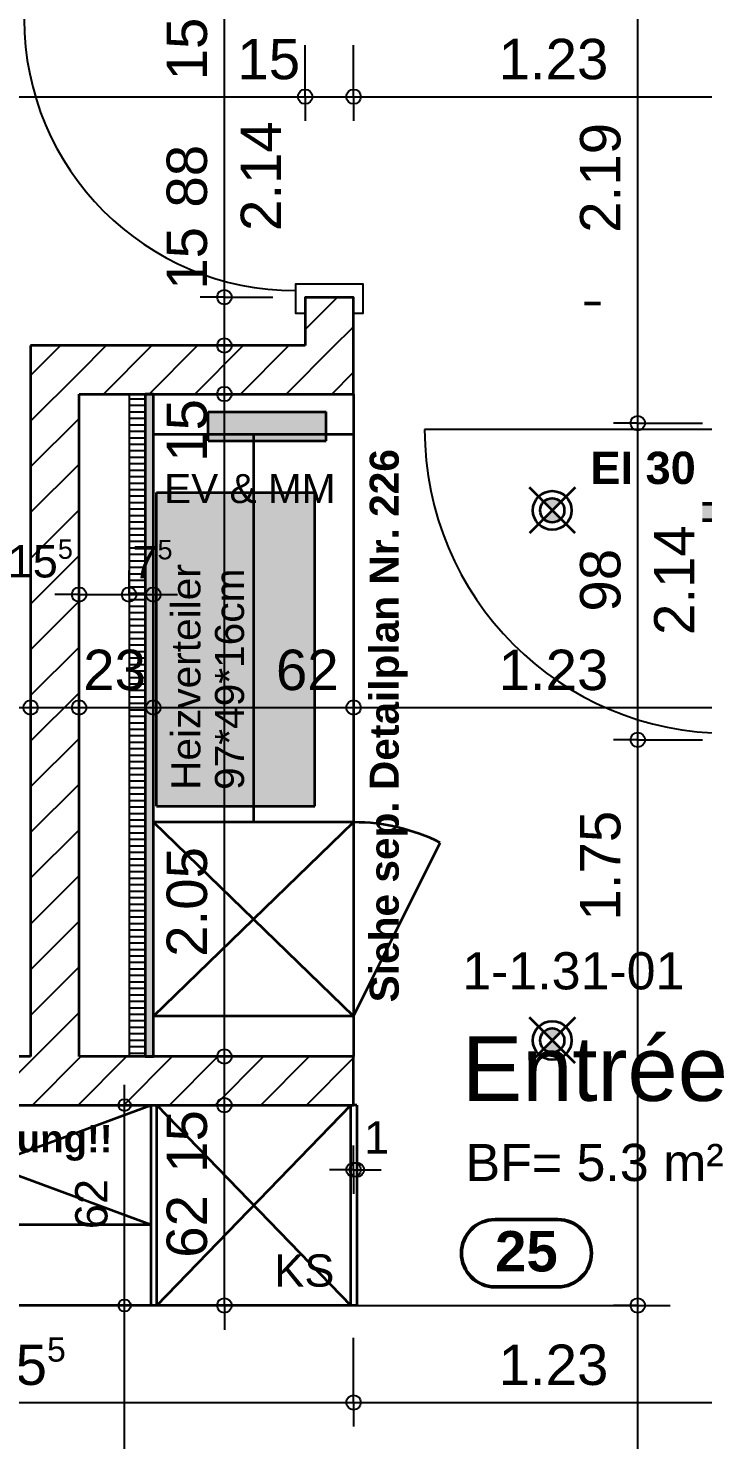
# Model space of a CAD drawing. Header units: centimetres. Extents: x 0.3 to 84.3, y 0.3 to 59.7.
# Drawn here: x 37.3 to 41.48, y 27.46 to 36.2 of the extents above; entities that cross this region are included whole.
import ezdxf

# ---------------------------------------------------------------- set-up
doc = ezdxf.new("R2010")
doc.units = ezdxf.units.CM
for name, pattern in [('AUSGEZOGEN', [0]), ('PHANTOM', [63.5, 31.75, -6.35, 6.35, -6.35, 6.35, -6.35]), ('RAND', [44.45, 12.7, -6.35, 12.7, -6.35, 0, -6.35]), ('STRICHPUNKT', [25.4, 12.7, -6.35, 0, -6.35]), ('VERDECKT', [9.525, 6.35, -3.175])]:
    doc.linetypes.add(name, pattern=pattern)
for name, color, linetype, lineweight, true_color in [('Brand Text', 7, 'AUSGEZOGEN', 35, 0x656565), ('Elektro Apparate', 7, 'AUSGEZOGEN', 35, 0x656565), ('Elektro Text', 7, 'AUSGEZOGEN', 35, 0x656565), ('Fachplaner Elektro', 7, 'AUSGEZOGEN', 35, 0x656565), ('Fachplaner HLK', 7, 'AUSGEZOGEN', 35, 0x656565), ('HLK Text', 7, 'AUSGEZOGEN', 35, 0x656565), ('Sanitaer Vermassung', 7, 'AUSGEZOGEN', 35, 0x656565)]:
    doc.layers.add(name, color=color, linetype=linetype, lineweight=lineweight, true_color=true_color)
for name, color, linetype, lineweight in [('Detailmasse', 7, 'AUSGEZOGEN', 25), ('Einbaumoebel', 7, 'AUSGEZOGEN', 25), ('Kueche', 7, 'AUSGEZOGEN', 25), ('Leichtbauwaende', 7, 'AUSGEZOGEN', 35), ('Raumbezeichnung', 7, 'AUSGEZOGEN', 35), ('Schnittbegrenzung', 7, 'AUSGEZOGEN', 25), ('Text Werkplan Ausfuehrung', 7, 'AUSGEZOGEN', 50), ('Tuerschwelle', 7, 'AUSGEZOGEN', 50), ('Tuerzarge', 7, 'AUSGEZOGEN', 25), ('Wand Mauerwerk tragend', 7, 'AUSGEZOGEN', 35), ('Werkplan- Ausfuehrungsmasse', 7, 'AUSGEZOGEN', 25)]:
    doc.layers.add(name, color=color, linetype=linetype, lineweight=lineweight)
doc.styles.add('ARIAL', font='ARIAL.TTF')

msp = doc.modelspace()

# ---------------------------------------------------------------- hatches: boundary and pattern name
at = {"layer": 'Elektro Apparate', "linetype": 'AUSGEZOGEN', "lineweight": 35}
h = msp.add_hatch(color=40, dxfattribs=at)
h.paths.add_polyline_path([(40.497, 33.161), (40.55, 33.214), (40.603, 33.161), (40.5968, 33.1554), (40.5667, 33.1409), (40.5333, 33.1409), (40.5032, 33.1554)], flags=16)
h.paths.add_polyline_path([(40.603, 33.267), (40.55, 33.214), (40.497, 33.267), (40.5032, 33.2726), (40.5333, 33.2871), (40.5667, 33.2871), (40.5968, 33.2726)], flags=16)
h = msp.add_hatch(color=40, dxfattribs=at)
h.paths.add_polyline_path([(40.497, 29.881), (40.55, 29.934), (40.603, 29.881), (40.5968, 29.8754), (40.5667, 29.8609), (40.5333, 29.8609), (40.5032, 29.8754)], flags=16)
h.paths.add_polyline_path([(40.603, 29.987), (40.55, 29.934), (40.497, 29.987), (40.5032, 29.9926), (40.5333, 30.0071), (40.5667, 30.0071), (40.5968, 29.9926)], flags=16)
at = {"layer": 'Fachplaner Elektro', "linetype": 'AUSGEZOGEN', "lineweight": 35, "true_color": 0xfff5eb}
msp.add_hatch(color=7, dxfattribs=at).paths.add_polyline_path([(38.42, 33.824), (38.42, 33.644), (39.15, 33.644), (39.15, 33.824)])
at = {"layer": 'Fachplaner HLK', "linetype": 'AUSGEZOGEN', "lineweight": 35, "true_color": 0xffebeb}
msp.add_hatch(color=7, dxfattribs=at).paths.add_polyline_path([(38.1, 31.384), (39.08, 31.384), (39.08, 33.324), (38.1, 33.324)])
at = {"layer": 'Leichtbauwaende', "linetype": 'AUSGEZOGEN', "lineweight": 25, "true_color": 0xc7c7c7}
msp.add_hatch(color=9, dxfattribs=at).paths.add_polyline_path([(38.08, 29.834), (38.08, 33.934), (38.03, 33.934), (38.03, 29.834)])
at = {"layer": 'Tuerschwelle', "linetype": 'AUSGEZOGEN', "lineweight": 50, "true_color": 0x575757}
msp.add_hatch(color=251, dxfattribs=at).paths.add_polyline_path([(42.28, 33.294), (41.78, 33.294), (41.78, 33.254), (41.48, 33.254), (41.48, 33.154), (42.28, 33.154)])

# ---------------------------------------------------------------- linework, layer by layer
at = {"layer": 'Detailmasse', "color": 240, "linetype": 'AUSGEZOGEN', "lineweight": 25}
for p, q in [((39.32, 29.134), (39.32, 29.284)), ((39.34, 29.134), (39.34, 29.284)), ((39.32, 29.134), (39.17, 29.134)), ((39.32, 29.134), (39.32, 28.984)), ((39.32, 29.134), (39.32, 29.134)), ((39.32, 29.134), (39.34, 29.134)), ((39.34, 29.134), (39.34, 28.984)), ((39.34, 29.134), (39.34, 29.134)), ((39.34, 29.134), (39.49, 29.134))]:
    msp.add_line(p, q, dxfattribs=at)
for centre in [(39.32, 29.134), (39.34, 29.134)]:
    msp.add_circle(centre, 0.045, dxfattribs=at)
at = {"layer": 'Einbaumoebel', "color": 7, "linetype": 'AUSGEZOGEN', "lineweight": 35}
for p, q in [((39.32, 33.934), (39.32, 29.834)), ((39.32, 33.684), (38.08, 33.684)), ((39.32, 31.284), (38.08, 31.284)), ((38.08, 30.084), (39.32, 31.284)), ((38.08, 31.284), (39.32, 30.084)), ((39.32, 30.084), (39.8567, 31.1573)), ((39.32, 30.084), (38.08, 30.084)), ((39.32, 30.084), (38.08, 30.084))]:
    msp.add_line(p, q, dxfattribs=at)
at = {"layer": 'Einbaumoebel', "color": 7, "linetype": 'PHANTOM', "lineweight": 35}
msp.add_line((38.7, 33.684), (38.7, 31.284), dxfattribs=at)
at = {"layer": 'Einbaumoebel', "color": 7, "linetype": 'AUSGEZOGEN', "lineweight": 35}
msp.add_arc((39.32, 30.084), 1.2, 63.43495, 90, dxfattribs=at)
at = {"layer": 'Elektro Apparate', "color": 40, "linetype": 'AUSGEZOGEN', "lineweight": 35}
for p, q in [((40.6914, 33.3554), (40.4086, 33.0726)), ((40.6914, 33.0726), (40.4086, 33.3554)), ((40.6914, 30.0754), (40.4086, 29.7926)), ((40.6914, 29.7926), (40.4086, 30.0754))]:
    msp.add_line(p, q, dxfattribs=at)
for centre, radius in [((40.55, 33.214), 0.12), ((40.55, 33.214), 0.075), ((40.55, 29.934), 0.12), ((40.55, 29.934), 0.075)]:
    msp.add_circle(centre, radius, dxfattribs=at)
at = {"layer": 'Fachplaner Elektro', "color": 40, "linetype": 'VERDECKT', "lineweight": 35}
for p, q in [((38.42, 33.644), (38.42, 33.824)), ((38.42, 33.824), (39.15, 33.824)), ((39.15, 33.644), (39.15, 33.824)), ((38.42, 33.644), (39.15, 33.644))]:
    msp.add_line(p, q, dxfattribs=at)
at = {"layer": 'Fachplaner HLK', "color": 240, "linetype": 'VERDECKT', "lineweight": 35}
for p, q in [((38.1, 31.384), (38.1, 33.324)), ((38.1, 33.324), (39.08, 33.324)), ((39.08, 31.384), (39.08, 33.324)), ((38.1, 31.384), (39.08, 31.384))]:
    msp.add_line(p, q, dxfattribs=at)
at = {"layer": 'Kueche', "color": 7, "linetype": 'RAND', "lineweight": 35}
for p, q in [((36.064, 28.794), (38.064, 29.534)), ((36.064, 29.534), (38.064, 28.794)), ((34.064, 28.794), (38.064, 28.794))]:
    msp.add_line(p, q, dxfattribs=at)
at = {"layer": 'Kueche', "color": 7, "linetype": 'AUSGEZOGEN', "lineweight": 35}
for p, q in [((38.064, 29.534), (38.064, 28.294)), ((38.102, 28.294), (38.102, 29.534)), ((38.102, 29.534), (39.302, 28.294)), ((38.102, 28.294), (39.302, 29.534)), ((39.302, 28.294), (39.302, 29.534)), ((39.34, 29.534), (39.32, 29.534)), ((39.34, 29.534), (39.34, 28.294)), ((39.302, 28.294), (32.02, 28.294)), ((39.34, 28.294), (39.302, 28.294))]:
    msp.add_line(p, q, dxfattribs=at)
at = {"layer": 'Leichtbauwaende', "color": 7, "linetype": 'AUSGEZOGEN', "lineweight": 25}
for p, q in [((38.03, 33.934), (37.93, 33.934)), ((37.93, 33.934), (37.93, 29.834)), ((38.03, 33.9021), (37.93, 33.9021)), ((38.03, 29.834), (38.03, 33.934)), ((38.03, 33.862), (37.93, 33.862)), ((38.03, 33.822), (37.93, 33.822)), ((38.03, 33.7819), (37.93, 33.7819)), ((38.03, 33.7418), (37.93, 33.7418)), ((38.03, 33.7017), (37.93, 33.7017)), ((38.03, 33.6616), (37.93, 33.6616)), ((38.03, 33.6216), (37.93, 33.6216)), ((38.03, 33.5815), (37.93, 33.5815)), ((38.03, 33.5414), (37.93, 33.5414)), ((38.03, 33.5013), (37.93, 33.5013)), ((38.03, 33.4612), (37.93, 33.4612)), ((38.03, 33.4212), (37.93, 33.4212)), ((38.03, 33.3811), (37.93, 33.3811)), ((38.03, 33.341), (37.93, 33.341)), ((38.03, 33.3009), (37.93, 33.3009)), ((38.03, 33.2608), (37.93, 33.2608)), ((38.03, 33.2208), (37.93, 33.2208)), ((38.03, 33.1807), (37.93, 33.1807)), ((38.03, 33.1406), (37.93, 33.1406)), ((38.03, 33.1005), (37.93, 33.1005)), ((38.03, 33.0604), (37.93, 33.0604)), ((38.03, 33.0204), (37.93, 33.0204)), ((38.03, 32.9803), (37.93, 32.9803)), ((38.03, 32.9402), (37.93, 32.9402)), ((38.03, 32.9001), (37.93, 32.9001)), ((38.03, 32.86), (37.93, 32.86)), ((38.03, 32.82), (37.93, 32.82)), ((38.03, 32.7799), (37.93, 32.7799)), ((38.03, 32.7398), (37.93, 32.7398)), ((38.03, 32.6997), (37.93, 32.6997)), ((38.03, 32.6596), (37.93, 32.6596)), ((38.03, 32.6196), (37.93, 32.6196)), ((38.03, 32.5795), (37.93, 32.5795)), ((38.03, 32.5394), (37.93, 32.5394)), ((38.03, 32.4993), (37.93, 32.4993)), ((38.03, 32.4592), (37.93, 32.4592)), ((38.03, 32.4192), (37.93, 32.4192)), ((38.03, 32.3791), (37.93, 32.3791)), ((38.03, 32.339), (37.93, 32.339)), ((38.03, 32.2989), (37.93, 32.2989)), ((38.03, 32.2588), (37.93, 32.2588)), ((38.03, 32.2188), (37.93, 32.2188)), ((38.03, 32.1787), (37.93, 32.1787)), ((38.03, 31.8981), (37.93, 31.8981)), ((38.03, 30.1346), (37.93, 30.1346)), ((38.03, 30.0945), (37.93, 30.0945)), ((38.03, 30.0544), (37.93, 30.0544)), ((38.03, 30.0144), (37.93, 30.0144)), ((38.03, 29.9743), (37.93, 29.9743)), ((38.03, 29.9342), (37.93, 29.9342)), ((38.03, 29.8941), (37.93, 29.8941)), ((38.03, 29.854), (37.93, 29.854)), ((37.93, 29.834), (38.03, 29.834))]:
    msp.add_line(p, q, dxfattribs=at)
at = {"layer": 'Leichtbauwaende', "color": 7, "linetype": 'AUSGEZOGEN', "lineweight": 35}
for p, q in [((38.08, 33.934), (38.03, 33.934)), ((38.03, 33.934), (38.03, 29.834)), ((38.08, 29.834), (38.08, 33.934)), ((38.03, 29.834), (38.08, 29.834))]:
    msp.add_line(p, q, dxfattribs=at)
at = {"layer": 'Leichtbauwaende', "color": 7, "linetype": 'AUSGEZOGEN', "lineweight": 25}
for points in [[(38.03, 32.1386), (38.03, 32.1386), (37.93, 32.1386)], [(38.03, 32.0985), (38.03, 32.0985), (37.93, 32.0985)], [(38.03, 32.0584), (38.03, 32.0584), (37.93, 32.0584)], [(38.03, 32.0184), (38.03, 32.0184), (37.93, 32.0184)], [(38.03, 31.9783), (38.03, 31.9783), (37.93, 31.9783)], [(38.03, 31.9382), (38.03, 31.9382), (37.93, 31.9382)], [(38.03, 31.858), (38.03, 31.858), (37.93, 31.858)], [(38.03, 31.818), (38.03, 31.818), (37.93, 31.818)], [(38.03, 31.7779), (38.03, 31.7779), (37.93, 31.7779)], [(38.03, 31.7378), (38.03, 31.7378), (37.93, 31.7378)], [(38.03, 31.6977), (38.03, 31.6977), (37.93, 31.6977)], [(38.03, 31.6576), (38.03, 31.6576), (37.93, 31.6576)], [(38.03, 31.6176), (38.03, 31.6176), (37.93, 31.6176)], [(38.03, 31.5775), (38.03, 31.5775), (37.93, 31.5775)], [(38.03, 31.5374), (38.03, 31.5374), (37.93, 31.5374)], [(38.03, 31.4973), (38.03, 31.4973), (37.93, 31.4973)], [(38.03, 31.4572), (38.03, 31.4572), (37.93, 31.4572)], [(38.03, 31.4172), (38.03, 31.4172), (37.93, 31.4172)], [(38.03, 31.3771), (38.03, 31.3771), (37.93, 31.3771)], [(38.03, 31.337), (38.03, 31.337), (37.93, 31.337)], [(38.03, 31.2969), (38.03, 31.2969), (37.93, 31.2969)], [(38.03, 31.2568), (38.03, 31.2568), (37.93, 31.2568)], [(38.03, 31.2168), (38.03, 31.2168), (37.93, 31.2168)], [(38.03, 31.1767), (38.03, 31.1767), (37.93, 31.1767)], [(38.03, 31.1366), (38.03, 31.1366), (37.93, 31.1366)], [(38.03, 31.0965), (38.03, 31.0965), (37.93, 31.0965)], [(38.03, 31.0564), (38.03, 31.0564), (37.93, 31.0564)], [(38.03, 31.0164), (38.03, 31.0164), (37.93, 31.0164)], [(38.03, 30.9763), (38.03, 30.9763), (37.93, 30.9763)], [(38.03, 30.9362), (38.03, 30.9362), (37.93, 30.9362)], [(38.03, 30.8961), (38.03, 30.8961), (37.93, 30.8961)], [(38.03, 30.856), (38.03, 30.856), (37.93, 30.856)], [(38.03, 30.816), (38.03, 30.816), (37.93, 30.816)], [(38.03, 30.7759), (38.03, 30.7759), (37.93, 30.7759)], [(38.03, 30.7358), (38.03, 30.7358), (37.93, 30.7358)], [(38.03, 30.6957), (38.03, 30.6957), (37.93, 30.6957)], [(38.03, 30.6556), (38.03, 30.6556), (37.93, 30.6556)], [(38.03, 30.6156), (38.03, 30.6156), (37.93, 30.6156)], [(38.03, 30.5755), (38.03, 30.5755), (37.93, 30.5755)], [(38.03, 30.5354), (38.03, 30.5354), (37.93, 30.5354)], [(38.03, 30.4953), (38.03, 30.4953), (37.93, 30.4953)], [(38.03, 30.4552), (38.03, 30.4552), (37.93, 30.4552)], [(38.03, 30.4152), (38.03, 30.4152), (37.93, 30.4152)], [(38.03, 30.3751), (38.03, 30.3751), (37.93, 30.3751)], [(38.03, 30.335), (38.03, 30.335), (37.93, 30.335)], [(38.03, 30.2949), (38.03, 30.2949), (37.93, 30.2949)], [(38.03, 30.2548), (38.03, 30.2548), (37.93, 30.2548)], [(38.03, 30.2148), (38.03, 30.2148), (37.93, 30.2148)], [(38.03, 30.1747), (38.03, 30.1747), (37.93, 30.1747)]]:
    msp.add_lwpolyline(points, dxfattribs=at)
at = {"layer": 'Sanitaer Vermassung', "color": 240, "linetype": 'AUSGEZOGEN', "lineweight": 25}
for p, q in [((37.62, 32.6926), (37.62, 32.8426)), ((37.93, 32.6926), (37.93, 32.8426)), ((38.08, 32.6926), (38.08, 32.8426)), ((37.62, 32.6926), (37.47, 32.6926)), ((37.62, 32.6926), (37.62, 32.5426)), ((37.62, 32.6926), (37.62, 32.6926)), ((37.62, 32.6926), (37.93, 32.6926)), ((37.93, 32.6926), (37.93, 32.5426)), ((37.93, 32.6926), (37.93, 32.6926)), ((37.93, 32.6926), (38.08, 32.6926)), ((38.08, 32.6926), (38.08, 32.5426)), ((38.08, 32.6926), (38.08, 32.6926)), ((38.08, 32.6926), (38.23, 32.6926))]:
    msp.add_line(p, q, dxfattribs=at)
for centre in [(37.62, 32.6926), (37.93, 32.6926), (38.08, 32.6926)]:
    msp.add_circle(centre, 0.045, dxfattribs=at)
at = {"layer": 'Schnittbegrenzung', "color": 14, "linetype": 'STRICHPUNKT', "lineweight": 50, "true_color": 0xb20000}
msp.add_line((21.7, 34.494), (72.516, 34.494), dxfattribs=at)
at = {"layer": 'Text Werkplan Ausfuehrung', "color": 240, "linetype": 'AUSGEZOGEN', "lineweight": 50}
for p, q in [((40.5845, 28.8257), (40.196, 28.8257)), ((40.5845, 28.409), (40.196, 28.409))]:
    msp.add_line(p, q, dxfattribs=at)
for centre, start, end in [((40.196, 28.6174), 90, 270), ((40.5845, 28.6174), 270, 90)]:
    msp.add_arc(centre, 0.2083, start, end, dxfattribs=at)
at = {"layer": 'Tuerschwelle', "color": 7, "linetype": 'AUSGEZOGEN', "lineweight": 50}
for p, q in [((41.48, 33.254), (41.78, 33.254)), ((42.28, 33.154), (41.48, 33.154))]:
    msp.add_line(p, q, dxfattribs=at)
at = {"layer": 'Tuerzarge', "color": 7, "linetype": 'AUSGEZOGEN', "lineweight": 25}
msp.add_line((41.64, 33.714), (39.76, 33.714), dxfattribs=at)
msp.add_lwpolyline([(39.17, 34.614), (38.96, 34.614), (38.96, 34.434), (39.02, 34.434), (39.02, 34.534), (39.32, 34.534), (39.32, 34.434), (39.38, 34.434), (39.38, 34.614), (39.17, 34.614)], dxfattribs=at)
for centre, radius in [((38.96, 36.254), 1.68), ((41.64, 33.714), 1.88)]:
    msp.add_arc(centre, radius, 180, 270, dxfattribs=at)
at = {"layer": 'Wand Mauerwerk tragend', "color": 7, "linetype": 'AUSGEZOGEN', "lineweight": 35}
for p, q in [((39.02, 34.534), (39.32, 34.534)), ((39.02, 34.534), (39.02, 34.234)), ((39.32, 34.234), (39.32, 34.534)), ((37.62, 34.234), (37.32, 34.234)), ((37.32, 34.234), (37.32, 29.834)), ((39.02, 34.234), (37.62, 34.234)), ((39.32, 33.934), (39.32, 34.234)), ((37.62, 33.934), (37.93, 33.934)), ((37.62, 29.834), (37.62, 33.934)), ((37.93, 33.934), (38.03, 33.934)), ((38.03, 33.934), (38.08, 33.934)), ((38.08, 33.934), (39.32, 33.934)), ((37.32, 29.834), (32.01, 29.834)), ((37.93, 29.834), (37.62, 29.834)), ((38.03, 29.834), (37.93, 29.834)), ((38.08, 29.834), (38.03, 29.834)), ((39.32, 29.834), (38.08, 29.834)), ((39.32, 29.534), (39.32, 29.834)), ((32.01, 29.534), (39.32, 29.534))]:
    msp.add_line(p, q, dxfattribs=at)
at = {"layer": 'Wand Mauerwerk tragend', "color": 7, "linetype": 'AUSGEZOGEN', "lineweight": 25}
for p, q in [((39.02, 34.3342), (39.2198, 34.534)), ((37.32, 34.0484), (37.5056, 34.234)), ((37.62, 34.0656), (37.7884, 34.234)), ((37.7713, 33.934), (38.0713, 34.234)), ((38.0541, 33.934), (38.3541, 34.234)), ((38.3369, 33.934), (38.6369, 34.234)), ((38.6198, 33.934), (38.9198, 34.234)), ((38.9026, 33.934), (39.2026, 34.234)), ((37.32, 33.7656), (37.62, 34.0656)), ((39.1855, 33.934), (39.32, 34.0685)), ((37.32, 33.4827), (37.62, 33.7827)), ((37.32, 33.1999), (37.62, 33.4999)), ((37.32, 32.9171), (37.62, 33.2171)), ((37.32, 32.6342), (37.62, 32.9342)), ((37.32, 32.3514), (37.62, 32.6514)), ((37.32, 32.0685), (37.62, 32.3685)), ((37.32, 31.7857), (37.62, 32.0857)), ((37.32, 31.5028), (37.62, 31.8028)), ((37.32, 31.22), (37.62, 31.52)), ((37.32, 30.9372), (37.62, 31.2372)), ((37.32, 30.6543), (37.62, 30.9543)), ((37.32, 30.3715), (37.62, 30.6715)), ((37.32, 30.0886), (37.62, 30.3886)), ((37.3482, 29.834), (37.62, 30.1058)), ((37.0482, 29.534), (37.3482, 29.834)), ((37.3311, 29.534), (37.6311, 29.834)), ((37.6139, 29.534), (37.9139, 29.834)), ((37.8967, 29.534), (38.1967, 29.834)), ((38.1796, 29.534), (38.4796, 29.834)), ((38.4624, 29.534), (38.7624, 29.834)), ((38.7453, 29.534), (39.0453, 29.834)), ((39.0281, 29.534), (39.32, 29.8259)), ((39.311, 29.534), (39.32, 29.543))]:
    msp.add_line(p, q, dxfattribs=at)
msp.add_lwpolyline([(39.2026, 34.234), (39.3068, 34.3381), (39.3068, 34.3381), (39.32, 34.3514)], dxfattribs=at)
at = {"layer": 'Werkplan- Ausfuehrungsmasse', "color": 7, "linetype": 'AUSGEZOGEN', "lineweight": 25}
for p, q in [((41.08, 33.754), (41.08, 38.134)), ((38.52, 34.534), (38.52, 36.294)), ((39.02, 35.774), (39.02, 35.924)), ((39.32, 35.774), (39.32, 35.924)), ((39.02, 35.774), (39.02, 35.624)), ((39.02, 35.774), (39.32, 35.774)), ((39.32, 35.774), (39.32, 35.624)), ((39.32, 35.774), (41.78, 35.774)), ((38.52, 34.534), (38.37, 34.534)), ((38.52, 34.534), (38.67, 34.534)), ((38.52, 34.534), (38.82, 34.534)), ((38.52, 34.234), (38.52, 34.534)), ((38.52, 34.234), (38.37, 34.234)), ((38.52, 34.234), (38.67, 34.234)), ((38.52, 34.234), (38.52, 34.234)), ((38.52, 33.934), (38.52, 34.234)), ((38.52, 33.934), (38.37, 33.934)), ((38.52, 33.934), (38.67, 33.934)), ((38.52, 33.934), (38.52, 33.934)), ((38.52, 29.834), (38.52, 33.934)), ((41.08, 33.754), (40.93, 33.754)), ((41.08, 33.754), (41.23, 33.754)), ((41.08, 33.754), (41.48, 33.754)), ((41.08, 31.794), (41.08, 33.754)), ((37.32, 31.994), (37.32, 32.144)), ((37.62, 31.994), (37.62, 32.144)), ((38.08, 31.994), (38.08, 32.144)), ((39.32, 31.994), (39.32, 32.144)), ((32.01, 31.994), (37.32, 31.994)), ((37.32, 31.994), (37.32, 31.844)), ((37.32, 31.994), (37.32, 31.994)), ((37.32, 31.994), (37.62, 31.994)), ((37.62, 31.994), (37.62, 31.844)), ((37.62, 31.994), (37.62, 31.994)), ((37.62, 31.994), (38.08, 31.994)), ((38.08, 31.994), (38.08, 31.844)), ((38.08, 31.994), (38.08, 31.994)), ((38.08, 31.994), (39.32, 31.994)), ((39.32, 31.994), (39.32, 31.844)), ((39.32, 31.994), (39.32, 31.994)), ((39.32, 31.994), (41.78, 31.994)), ((41.08, 31.794), (40.93, 31.794)), ((41.08, 31.794), (41.23, 31.794)), ((41.08, 28.294), (41.08, 31.794)), ((38.52, 29.834), (38.37, 29.834)), ((38.52, 29.834), (38.67, 29.834)), ((38.52, 29.834), (38.52, 29.834)), ((38.52, 29.534), (38.37, 29.534)), ((38.52, 29.534), (38.67, 29.534)), ((38.52, 29.534), (38.52, 29.534)), ((38.52, 28.294), (38.52, 29.534)), ((38.52, 28.294), (38.37, 28.294)), ((38.52, 28.294), (38.67, 28.294)), ((38.52, 28.294), (41.22, 28.294)), ((38.52, 28.294), (38.52, 28.144)), ((41.08, 28.294), (40.93, 28.294)), ((41.08, 28.294), (41.23, 28.294)), ((41.08, 28.294), (41.28, 28.294)), ((39.32, 27.694), (39.32, 27.844)), ((32.01, 27.694), (39.32, 27.694)), ((39.32, 27.694), (39.32, 27.544)), ((39.32, 27.694), (41.78, 27.694))]:
    msp.add_line(p, q, dxfattribs=at)
at = {"layer": 'Werkplan- Ausfuehrungsmasse', "color": 253, "linetype": 'AUSGEZOGEN', "lineweight": 25, "true_color": 0xa0a0a0}
for p, q in [((37.902, 29.534), (37.902, 29.659)), ((37.902, 29.534), (37.777, 29.534)), ((37.902, 29.534), (38.027, 29.534)), ((37.902, 29.534), (37.902, 29.534)), ((37.902, 28.294), (37.902, 29.534)), ((37.902, 28.294), (37.777, 28.294)), ((37.902, 28.294), (38.027, 28.294)), ((37.902, 28.294), (37.902, 28.294)), ((37.902, 26.094), (37.902, 28.294))]:
    msp.add_line(p, q, dxfattribs=at)
at = {"layer": 'Werkplan- Ausfuehrungsmasse', "color": 7, "linetype": 'AUSGEZOGEN', "lineweight": 25}
for points in [[(39.02, 35.774), (39.02, 35.8365), (39.02, 35.8365), (39.02, 35.8365), (39.02, 35.8365), (39.02, 35.8365), (39.02, 35.8365), (39.02, 35.8365), (39.02, 35.8365), (39.02, 35.8365), (39.02, 35.8365), (39.02, 35.8365), (39.02, 35.8365), (39.02, 35.8365), (39.02, 35.8365), (39.02, 35.8365), (39.02, 35.8365), (39.02, 35.8405), (39.02, 35.8405), (39.02, 35.8409), (39.02, 35.8409), (39.02, 36.0929)], [(39.32, 35.774), (39.32, 35.8365), (39.32, 35.8365), (39.32, 35.8365), (39.32, 35.8365), (39.32, 35.8365), (39.32, 35.8365), (39.32, 35.8365), (39.32, 35.8365), (39.32, 35.8365), (39.32, 35.8365), (39.32, 35.8365), (39.32, 35.8365), (39.32, 35.8365), (39.32, 35.8365), (39.32, 35.8365), (39.32, 35.8365), (39.32, 35.8406), (39.32, 35.8406), (39.32, 35.841), (39.32, 35.841), (39.32, 36.0929)], [(32.01, 35.774), (35.2902, 35.774), (35.2902, 35.774), (39.02, 35.774)], [(41.08, 31.794), (41.4521, 31.794), (41.4521, 31.794), (41.48, 31.794)], [(38.52, 29.534), (38.52, 29.6966), (38.52, 29.6966), (38.52, 29.834)], [(41.08, 16.474), (41.08, 18.806), (41.08, 18.806), (41.08, 28.294)], [(39.32, 27.694), (39.32, 27.758), (39.32, 27.758), (39.32, 27.7638), (39.32, 27.7638), (39.32, 27.7655), (39.32, 27.7655), (39.32, 27.7662), (39.32, 27.7662), (39.32, 27.7666), (39.32, 27.7666), (39.32, 27.7715), (39.32, 27.7715), (39.32, 27.7715), (39.32, 27.7715), (39.32, 27.7715), (39.32, 27.7715), (39.32, 28.094)]]:
    msp.add_lwpolyline(points, dxfattribs=at)
for centre in [(39.02, 35.774), (39.32, 35.774), (38.52, 34.534), (38.52, 34.234), (38.52, 33.934), (41.08, 33.754), (37.32, 31.994), (37.62, 31.994), (38.08, 31.994), (39.32, 31.994), (41.08, 31.794), (38.52, 29.834), (38.52, 29.534), (38.52, 28.294), (41.08, 28.294), (39.32, 27.694)]:
    msp.add_circle(centre, 0.045, dxfattribs=at)
at = {"layer": 'Werkplan- Ausfuehrungsmasse', "color": 253, "linetype": 'AUSGEZOGEN', "lineweight": 25, "true_color": 0xa0a0a0}
for centre in [(37.902, 29.534), (37.902, 28.294)]:
    msp.add_circle(centre, 0.0375, dxfattribs=at)

# ---------------------------------------------------------------- texts
at = {"layer": 'Brand Text', "color": 240, "linetype": 'AUSGEZOGEN', "lineweight": 35, "insert": (40.7867, 33.374), "char_height": 0.2, "width": 0.1, "attachment_point": 7, "style": 'ARIAL'}
msp.add_mtext('\\fArial|i0|b1|c0|p0;EI\\~30', dxfattribs=at)
at = {"layer": 'Detailmasse', "color": 240, "linetype": 'AUSGEZOGEN', "lineweight": 35, "insert": (39.385, 29.234), "char_height": 0.2, "width": 0.1, "attachment_point": 7, "style": 'ARIAL'}
msp.add_mtext('1', dxfattribs=at)
at = {"layer": 'Elektro Text', "color": 40, "linetype": 'AUSGEZOGEN', "lineweight": 35, "insert": (38.1464, 33.2567), "char_height": 0.18, "width": 0.09, "attachment_point": 7, "style": 'ARIAL'}
msp.add_mtext('EV\\~&\\~MM', dxfattribs=at)
at = {"layer": 'HLK Text', "color": 240, "linetype": 'AUSGEZOGEN', "lineweight": 35, "char_height": 0.18, "width": 0.09, "attachment_point": 7, "rotation": 90, "style": 'ARIAL'}
for s, insert in [('Heizverteiler', (38.374, 31.484)), ('97*49*16cm', (38.644, 31.484))]:
    msp.add_mtext(s, dxfattribs=dict(at, insert=insert))
at = {"layer": 'Raumbezeichnung', "color": 7, "linetype": 'AUSGEZOGEN', "lineweight": 50, "char_height": 0.23, "width": 0.115, "attachment_point": 7, "style": 'ARIAL'}
for s, insert in [('1-1.31-01', (39.9933, 30.2466)), ('BF=\\~5.3\\~m²', (40.0134, 29.0607))]:
    msp.add_mtext(s, dxfattribs=dict(at, insert=insert))
at = {"layer": 'Raumbezeichnung', "color": 7, "linetype": 'AUSGEZOGEN', "lineweight": 35, "insert": (39.9918, 29.554), "char_height": 0.4, "width": 0.2, "attachment_point": 7, "style": 'ARIAL'}
msp.add_mtext('Entrée', dxfattribs=at)
at = {"layer": 'Sanitaer Vermassung', "color": 240, "linetype": 'AUSGEZOGEN', "lineweight": 35, "attachment_point": 7, "style": 'ARIAL'}
for s, insert, char_height, width in [('5', (37.4885, 32.9127), 0.12, 0.06), ('5', (38.1056, 32.9092), 0.12, 0.06), ('15', (37.1777, 32.796), 0.2, 0.1), ('7', (37.9502, 32.7926), 0.2, 0.1)]:
    msp.add_mtext(s, dxfattribs=dict(at, insert=insert, char_height=char_height, width=width))
at = {"layer": 'Text Werkplan Ausfuehrung', "color": 7, "linetype": 'AUSGEZOGEN', "lineweight": 35, "insert": (39.654, 30.1695), "char_height": 0.18, "width": 0.09, "attachment_point": 7, "rotation": 90, "style": 'ARIAL'}
msp.add_mtext('\\fArial|i0|b1|c0|p0;Siehe\\~sep.\\~Detailplan\\~Nr.\\~226', dxfattribs=at)
at = {"layer": 'Text Werkplan Ausfuehrung', "color": 240, "linetype": 'AUSGEZOGEN', "lineweight": 35, "insert": (34.5027, 29.1885), "char_height": 0.17, "width": 0.085, "attachment_point": 7, "style": 'ARIAL'}
msp.add_mtext('\\fArial|i0|b1|c0|p0;!!Körperschallentkoppelung!!', dxfattribs=at)
at = {"layer": 'Text Werkplan Ausfuehrung', "color": 240, "linetype": 'AUSGEZOGEN', "lineweight": 50, "insert": (40.196, 28.5007), "char_height": 0.25, "width": 0.125, "attachment_point": 7, "style": 'ARIAL'}
msp.add_mtext('\\fArial|i0|b1|c0|p0;25', dxfattribs=at)
at = {"layer": 'Text Werkplan Ausfuehrung', "color": 7, "linetype": 'AUSGEZOGEN', "lineweight": 35, "insert": (38.8287, 28.4073), "char_height": 0.2, "width": 0.1, "attachment_point": 7, "style": 'ARIAL'}
msp.add_mtext('KS', dxfattribs=at)
at = {"layer": 'Werkplan- Ausfuehrungsmasse', "color": 7, "linetype": 'AUSGEZOGEN', "lineweight": 50, "char_height": 0.25, "width": 0.125, "attachment_point": 7, "rotation": 90, "style": 'ARIAL'}
for s, insert in [('15', (38.4157, 35.8745)), ('2.14', (38.871, 34.9426)), ('2.19', (40.9757, 34.9318)), ('88', (38.4157, 35.0874)), ('15', (38.4157, 34.579)), ('15', (38.4157, 33.5145)), ('2.14', (41.431, 32.4426)), ('98', (40.9757, 32.5874)), ('1.75', (40.9757, 30.6754)), ('2.05', (38.4157, 30.4511)), ('15', (38.4157, 29.1145)), ('62', (38.4157, 28.589))]:
    msp.add_mtext(s, dxfattribs=dict(at, insert=insert))
at = {"layer": 'Werkplan- Ausfuehrungsmasse', "color": 7, "linetype": 'AUSGEZOGEN', "lineweight": 50, "attachment_point": 7, "style": 'ARIAL'}
for s, insert, char_height, width in [('15', (38.6005, 35.8783), 0.25, 0.125), ('1.23', (40.2181, 35.8784), 0.25, 0.125), ('23', (37.6458, 32.0984), 0.25, 0.125), ('62', (38.8392, 32.0983), 0.25, 0.125), ('1.23', (40.2181, 32.0984), 0.25, 0.125), ('3.65', (36.7418, 27.7984), 0.25, 0.125), ('5', (37.4215, 27.9443), 0.15, 0.075), ('1.23', (40.2181, 27.7984), 0.25, 0.125)]:
    msp.add_mtext(s, dxfattribs=dict(at, insert=insert, char_height=char_height, width=width))
at = {"layer": 'Werkplan- Ausfuehrungsmasse', "color": 253, "linetype": 'AUSGEZOGEN', "lineweight": 35, "true_color": 0xa0a0a0, "insert": (37.7986, 28.766), "char_height": 0.2, "width": 0.1, "attachment_point": 7, "rotation": 90, "style": 'ARIAL'}
msp.add_mtext('62', dxfattribs=at)

doc.saveas('drawing.dxf')
